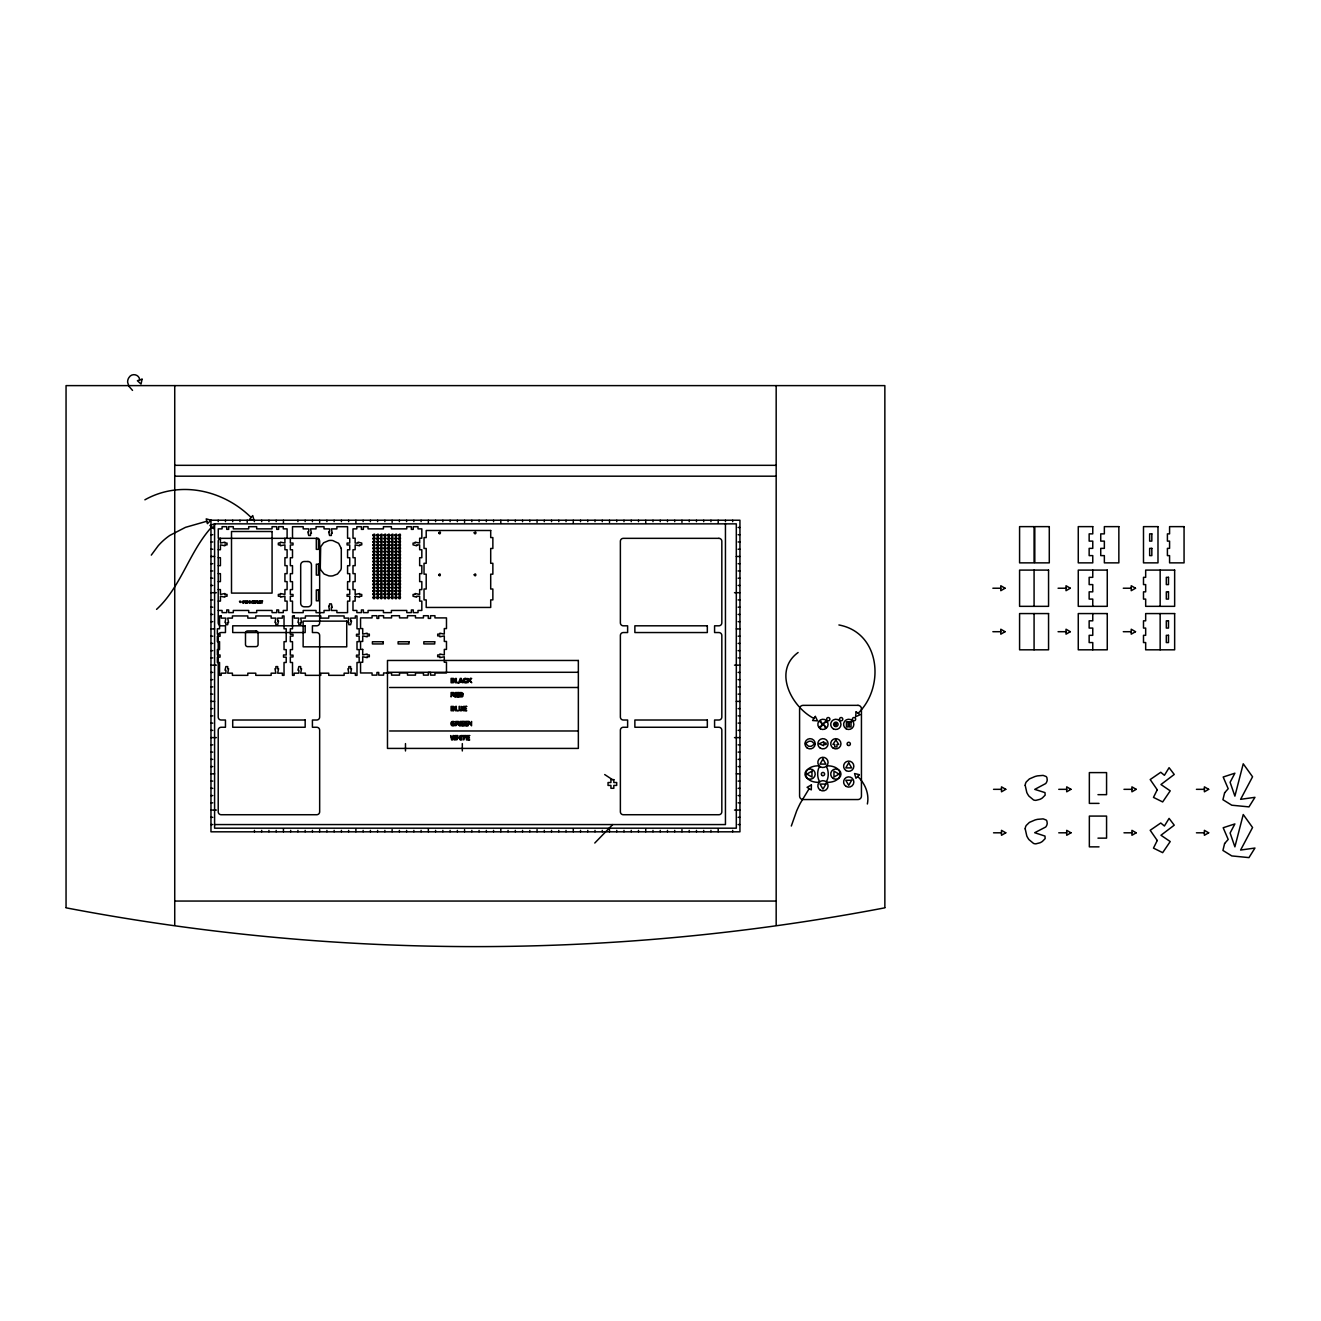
<?xml version="1.0" encoding="UTF-8"?>
<svg xmlns="http://www.w3.org/2000/svg" width="1321" height="1321" viewBox="0 0 1321 1321"><rect width="100%" height="100%" fill="white"/><g stroke="black" fill="none" stroke-linecap="round" stroke-linejoin="round"><path stroke-width="1.5" d="M284.923 538.208L284.923 543.063L280.481 542.155L280.481 543.063L278.335 543.063L278.335 544.863L280.481 544.863L280.481 545.771L284.923 544.863L284.923 549.718L287.103 549.718L287.103 557.693L284.923 557.693L284.923 565.669L287.103 565.669L287.103 573.644L284.923 573.644L284.923 581.603L287.103 581.603L287.103 589.579L284.923 589.579L284.923 594.433L280.481 593.525L280.481 594.433L278.335 594.433L278.335 596.233L280.481 596.233L280.481 597.142L284.923 596.233L284.923 601.105L287.103 601.105L287.103 610.451L283.272 610.451L283.272 612.614L278.615 612.614L278.615 609.939L276.733 609.939L276.733 612.614L272.043 612.614L272.043 610.451L256.67 610.451L256.67 612.614L248.695 612.614L248.695 610.451L233.305 610.451L233.305 612.614L228.665 612.614L228.665 609.939L226.75 609.939L226.75 612.614L222.077 612.614L222.077 610.451L218.262 610.451M461.673 708.898L461.673 706.421L462.548 708.7A6.176 6.176 0 0 1 462.499 709.79M246.796 601.682L246.796 602.591M249.339 601.682L249.339 602.591M867.369 803.977C869.449 793.921 865.073 783.32 857.659 776.467M791.312 826.021L796.662 810.896A144.93 144.93 0 0 1 800.344 803.168L809.179 788.62M458.684 682.742L460.269 678.416L461.293 678.416L462.961 682.742L459.972 681.752M819.614 766.279L818.426 768.905A17.685 17.685 0 0 0 818.475 779.258L819.614 781.9M826.302 781.9L827.491 779.258A17.685 17.685 0 0 0 827.458 768.921L826.302 766.279M151.288 555.117L158.256 545.689A63.425 63.425 0 0 1 169.782 535.434L185.501 527.343L206.803 521.25M858.122 713.274C885.037 687.217 880.562 632.643 838.901 624.965M211.707 527.029C189.2 551.716 181.34 586.474 156.572 609.361M824.254 725.13L825.113 727.508A2.51 2.51 0 0 1 825.526 727.888M464.48 679.44L467.056 679.605A2.081 2.081 0 0 0 466.66 678.779A2.048 2.048 0 0 0 463.886 678.944M594.78 843.029L612.696 824.568M821.728 723.578L820.853 721.266A2.51 2.51 0 0 1 820.407 720.853M798.099 652.508C772.686 671.018 791.362 706.9 813.967 718.459M453.681 724.965C449.19 724.932 454.457 721.233 454.374 721.778A2.229 2.229 0 0 0 452.063 721.728M144.881 499.817C179.953 480.101 223.332 489.992 251.139 517.502M461.211 710.038L460.385 709.988M453.697 682.709L454.507 679.308M453.697 710.698L454.49 707.23M819.152 765.817C801.319 765.453 801.319 782.726 819.152 782.346M826.764 782.346C844.614 782.726 844.614 765.453 826.764 765.817M257.05 601.303C259.973 602.161 255.481 599.503 256.439 602.062A1.998 1.998 0 0 0 257.034 602.359L257.397 602.525M453.186 710.731L451.088 710.731L451.088 706.421L452.839 706.421A5.367 5.367 0 0 1 453.549 706.454L453.615 706.471M453.07 682.016L451.98 682.016L452.707 680.86A4.326 4.326 0 0 1 453.4 680.893M453.07 710.004L451.98 710.004L452.707 708.849A4.326 4.326 0 0 1 453.4 708.898M174.735 465.322L776.17 465.322M174.735 476.187L776.17 476.187M210.964 527.475L212.78 527.475M738.125 527.475L739.942 527.475M210.964 534.724L212.78 534.724M738.125 534.724L739.942 534.724M210.964 541.973L212.78 541.973M738.125 541.973L739.942 541.973M210.964 549.222L212.78 549.222M738.125 549.222L739.942 549.222M218.262 549.718L220.425 549.718L220.442 544.879L224.867 545.788L224.867 544.879L227.03 544.879L227.03 543.063L224.867 543.063L224.867 542.155L220.425 543.063L220.425 538.208L218.262 538.208L218.262 528.862L222.077 528.862L222.077 526.683L226.75 526.683L226.75 529.358L228.665 529.358L228.665 526.683L233.305 526.683L233.305 528.862L248.695 528.862L248.695 526.683L256.67 526.683L256.67 528.862L272.043 528.862L272.043 526.683L276.733 526.683L276.733 529.358L278.615 529.358L278.615 526.683L283.272 526.683L283.272 528.862L287.103 528.862L287.103 538.208M210.964 556.471L214.596 556.471M736.309 556.471L739.942 556.471M218.262 557.693L220.425 557.693L220.425 565.669L218.262 565.669M210.964 563.704L212.78 563.704M738.125 563.704L739.942 563.704M210.964 570.953L212.78 570.953M738.125 570.953L739.942 570.953M218.262 573.644L220.425 573.644L220.425 581.603L218.262 581.603M210.964 578.202L212.78 578.202M738.125 578.202L739.942 578.202M210.964 585.451L212.78 585.451M738.125 585.451L739.942 585.451M992.864 588.225L1000.79 588.225M1058.071 588.225L1066.014 588.225M1123.279 588.225L1131.222 588.225M218.262 589.579L220.425 589.579L220.442 594.433L224.867 593.525L224.867 594.433L227.03 594.433L227.03 596.25L224.867 596.25L224.867 597.142L220.442 596.25L220.442 601.105L218.262 601.105M210.964 592.7L216.413 592.7M734.509 592.7L739.942 592.7M210.964 599.932L212.78 599.932M738.125 599.932L739.942 599.932M253.153 600.89C252.146 600.229 249.487 603.251 253.186 603.35L253.186 600.89M239.745 602.31C242.519 603.218 240.884 600.345 239.431 601.303M256.819 602.723L257.859 603.169L257.612 602.046M259.973 603.35L260.468 601.369L259.23 600.89L258.602 603.35L259.56 601.303L259.94 603.35M210.964 607.181L212.78 607.181M738.125 607.181L739.942 607.181M210.964 614.43L212.78 614.43M738.125 614.43L739.942 614.43M210.964 621.679L212.78 621.679M738.125 621.679L739.942 621.679M210.964 628.928L214.596 628.928M736.309 628.928L739.942 628.928M992.864 631.702L1000.79 631.702M1058.071 631.702L1066.014 631.702M1123.279 631.702L1131.222 631.702M210.964 636.177L212.78 636.177M738.125 636.177L739.942 636.177M210.964 643.41L212.78 643.41M738.125 643.41L739.942 643.41M210.964 650.659L212.78 650.659M738.125 650.659L739.942 650.659M210.964 657.908L212.78 657.908M738.125 657.908L739.942 657.908M210.964 665.157L216.413 665.157M734.509 665.157L739.942 665.157M210.964 672.406L212.78 672.406M387.482 672.29L578.35 672.29M738.125 672.406L739.942 672.406M210.964 679.655L212.78 679.655M738.125 679.655L739.942 679.655M453.02 680.133L451.98 680.133L452.872 679.143M460.253 681.025L461.376 681.025L460.814 679.423L459.625 682.742L455.448 682.742L455.448 678.482L456.323 678.482L456.323 682.016L458.503 682.742M452.674 682.742L451.088 682.742L451.088 678.416L452.839 678.416A5.367 5.367 0 0 1 453.549 678.466L453.615 678.482M210.964 686.887L212.78 686.887M738.125 686.887L739.942 686.887M389.645 687.498L578.35 687.498M210.964 694.136L212.78 694.136M738.125 694.136L739.942 694.136M452.162 695.094L451.088 696.894L451.088 692.567L452.921 692.567A3.649 3.649 0 0 1 453.962 692.683L453.912 695.341A4.425 4.425 0 0 1 454.441 696.068L454.952 696.894L453.12 695.688M460.979 696.167L460.732 693.294A3.55 3.55 0 0 1 461.326 693.327M210.964 701.385L214.596 701.385M736.309 701.385L739.942 701.385M453.02 708.139L451.98 708.139L452.872 707.131M210.964 708.634L212.78 708.634M738.125 708.634L739.942 708.634M210.964 715.883L212.78 715.883M738.125 715.883L739.942 715.883M210.964 723.115L212.78 723.115M738.125 723.115L739.942 723.115M456.835 723.991L455.762 725.79L455.762 721.464L457.594 721.464A3.649 3.649 0 0 1 458.618 721.563L458.585 724.222A4.425 4.425 0 0 1 459.114 724.965L459.625 725.79L457.793 724.569M210.964 730.364L212.78 730.364M738.125 730.364L739.942 730.364M389.645 730.975L578.35 730.975M210.964 737.613L216.413 737.613M734.509 737.613L739.942 737.613M210.964 744.862L212.78 744.862M738.125 744.862L739.942 744.862M210.964 752.111L212.78 752.111M738.125 752.111L739.942 752.111M210.964 759.36L212.78 759.36M738.125 759.36L739.942 759.36M210.964 766.593L212.78 766.593M738.125 766.593L739.942 766.593M210.964 773.842L214.596 773.842M736.309 773.842L739.942 773.842M210.964 781.091L212.78 781.091M738.125 781.091L739.942 781.091M210.964 788.34L212.78 788.34M738.125 788.34L739.942 788.34M993.541 789.331L1001.483 789.331M1058.748 789.331L1066.691 789.331M1123.973 789.331L1131.915 789.331M1196.43 789.331L1204.372 789.331M1097.966 794.664L1106.569 794.664L1106.569 772.603L1089.346 772.603L1089.346 803.383L1099.022 803.383M210.964 795.589L212.78 795.589M738.125 795.589L739.942 795.589M210.964 802.838L212.78 802.838M738.125 802.838L739.942 802.838M210.964 810.07L216.413 810.07M734.509 810.07L739.942 810.07M210.964 817.319L212.78 817.319M738.125 817.319L739.942 817.319M210.964 824.568L212.78 824.568M214.596 824.568L725.444 824.568L725.444 523.859M738.125 824.568L739.942 824.568M993.541 832.808L1001.483 832.808M1058.748 832.808L1066.691 832.808M1123.973 832.808L1131.915 832.808M1196.43 832.808L1204.372 832.808M1097.966 838.141L1106.569 838.141L1106.569 816.081L1089.346 816.081L1089.346 846.86L1099.022 846.86M174.735 901.054L776.17 901.054M457.66 722.191L456.653 722.191L457.297 723.281A2.295 2.295 0 0 0 457.991 723.248M452.987 693.294L451.98 693.294L452.624 694.4A2.295 2.295 0 0 0 453.334 694.351M254.441 520.226L249.553 519.417L252.724 515.586L254.441 521.679M459.84 710.615L459.46 710.335A1.948 1.948 0 0 1 459.18 709.773A6.242 6.242 0 0 1 459.13 708.716L459.114 706.421L460.005 706.421L460.005 709.146M604.688 774.552L612.399 779.605M464.546 679.473A2.048 2.048 0 0 0 464.546 681.686L467.089 681.421A1.948 1.948 0 0 1 466.478 682.495M132.529 390.389L128.93 386.293L127.658 382.363A7.48 7.48 0 0 1 128.996 377.509C131.77 372.704 139.316 374.322 139.729 379.953M823.759 723.132L826.087 722.224A2.51 2.51 0 0 1 826.484 721.811M822.207 725.658L819.862 726.484A2.51 2.51 0 0 1 819.449 726.93M341.264 548.43L338.622 543.311L332.809 540.57A12.748 12.748 0 0 0 328.78 540.57L323.645 542.749L320.673 546.795L320.293 567.303A7.332 7.332 0 0 0 320.755 569.896L324.107 574.024L328.681 575.824A12.748 12.748 0 0 0 332.909 575.824L337.482 574.024L340.835 569.896A7.332 7.332 0 0 0 341.297 567.303L341.297 548.43M1160.152 570.094L1160.152 606.339M1160.152 613.571L1160.152 649.816M1092.764 570.094L1092.764 577.343L1089.148 577.343L1089.148 584.592L1092.764 584.592L1092.764 591.841L1089.148 591.841L1089.148 599.09L1092.764 599.09L1092.764 606.339M1092.764 613.571L1092.764 620.82L1089.148 620.82L1089.148 628.069L1092.764 628.069L1092.764 635.318L1089.148 635.318L1089.148 642.567L1092.764 642.567L1092.764 649.816M1034.079 570.094L1034.079 606.339M1034.079 613.571L1034.079 649.816M884.855 907.329L884.855 385.616L66.05 385.616L66.05 907.329M776.17 385.616L776.17 925.327M732.693 520.226L732.693 521.679M732.693 830.364L732.693 831.817M725.444 520.226L725.444 521.679M718.195 520.226L718.195 523.133M718.195 828.911L718.195 831.817M710.946 520.226L710.946 521.679M710.946 830.364L710.946 831.817M703.713 520.226L703.713 521.679M703.713 830.364L703.713 831.817M696.464 520.226L696.464 521.679M696.464 830.364L696.464 831.817M689.215 520.226L689.215 521.679M689.215 830.364L689.215 831.817M681.966 520.226L681.966 522.406M681.966 829.638L681.966 831.817M674.717 520.226L674.717 521.679M674.717 830.364L674.717 831.817M667.468 520.226L667.468 521.679M667.468 830.364L667.468 831.817M660.236 520.226L660.236 521.679M660.236 830.364L660.236 831.817M652.987 520.226L652.987 521.679M652.987 830.364L652.987 831.817M645.738 520.226L645.738 523.133M645.738 828.911L645.738 831.817M638.489 520.226L638.489 521.679M638.489 830.364L638.489 831.817M631.24 520.226L631.24 521.679M631.24 830.364L631.24 831.817M623.991 520.226L623.991 521.679M623.991 830.364L623.991 831.817M616.758 520.226L616.758 521.679M616.758 830.364L616.758 831.817M609.509 520.226L609.509 522.406M609.509 829.638L609.509 831.817M602.26 520.226L602.26 521.679M602.26 830.364L602.26 831.817M595.011 520.226L595.011 521.679M595.011 830.364L595.011 831.817M587.762 520.226L587.762 521.679M587.762 830.364L587.762 831.817M580.53 520.226L580.53 521.679M580.53 830.364L580.53 831.817M573.281 520.226L573.281 523.133M573.281 828.911L573.281 831.817M566.032 520.226L566.032 521.679M566.032 830.364L566.032 831.817M558.783 520.226L558.783 521.679M558.783 830.364L558.783 831.817M551.534 520.226L551.534 521.679M551.534 830.364L551.534 831.817M544.285 520.226L544.285 521.679M544.285 830.364L544.285 831.817M537.053 520.226L537.053 522.406M537.053 829.638L537.053 831.817M529.804 520.226L529.804 521.679M529.804 830.364L529.804 831.817M522.555 520.226L522.555 521.679M522.555 830.364L522.555 831.817M515.306 520.226L515.306 521.679M515.306 830.364L515.306 831.817M508.057 520.226L508.057 521.679M508.057 830.364L508.057 831.817M500.808 520.226L500.808 523.133M500.808 828.911L500.808 831.817M493.575 520.226L493.575 521.679M493.575 830.364L493.575 831.817M486.326 520.226L486.326 521.679M486.326 830.364L486.326 831.817M479.077 520.226L479.077 521.679M479.077 830.364L479.077 831.817M471.828 520.226L471.828 521.679M471.828 830.364L471.828 831.817M464.579 520.226L464.579 522.406M464.579 829.638L464.579 831.817M462.317 743.591L462.317 750.972M457.347 520.226L457.347 521.679M457.347 830.364L457.347 831.817M454.044 724.734L453.053 723.479L454.936 723.479L454.936 725.196A2.51 2.51 0 0 1 451.964 725.51M450.098 520.226L450.098 521.679M450.098 830.364L450.098 831.817M442.849 520.226L442.849 521.679M442.849 830.364L442.849 831.817M435.6 520.226L435.6 521.679M435.6 830.364L435.6 831.817M428.351 520.226L428.351 523.133M428.351 828.911L428.351 831.817M421.102 520.226L421.102 521.679M421.102 830.364L421.102 831.817M413.869 520.226L413.869 521.679M413.869 830.364L413.869 831.817M406.62 520.226L406.62 521.679M406.62 830.364L406.62 831.817M405.481 743.591L405.481 750.972M399.371 520.226L399.371 521.679M399.371 830.364L399.371 831.817M392.122 520.226L392.122 522.406M392.122 829.638L392.122 831.817M384.873 520.226L384.873 521.679M384.873 830.364L384.873 831.817M377.624 520.226L377.624 521.679M377.624 830.364L377.624 831.817M370.392 520.226L370.392 521.679M370.392 830.364L370.392 831.817M363.143 520.226L363.143 521.679M363.143 830.364L363.143 831.817M355.894 520.226L355.894 523.133M355.894 828.911L355.894 831.817M348.645 520.226L348.645 521.679M348.645 830.364L348.645 831.817M341.396 520.226L341.396 521.679M341.396 830.364L341.396 831.817M334.147 520.226L334.147 521.679M334.147 830.364L334.147 831.817M326.914 520.226L326.914 521.679M326.914 830.364L326.914 831.817M319.665 520.226L319.665 522.406M319.665 829.638L319.665 831.817M312.416 520.226L312.416 521.679M312.416 830.364L312.416 831.817M305.168 520.226L305.168 521.679M305.168 830.364L305.168 831.817M297.919 520.226L297.919 521.679M297.919 830.364L297.919 831.817M292.502 538.225L292.502 526.699L303.186 526.699L303.186 528.879L308.718 528.879L308.718 531.851L307.81 531.851L308.718 535.484L310.534 535.484L310.534 533.321L311.442 533.321L310.534 528.879L316.049 528.879L316.049 526.699L324.025 526.699L324.025 528.879L329.556 528.895L329.556 531.868L328.648 531.868L329.556 535.484L331.356 535.484L331.356 533.321L332.265 533.321L331.356 528.895L336.888 528.895L336.888 526.699L347.572 526.699L347.572 538.225L349.751 538.225L349.751 543.063L347.076 543.063L347.076 544.962L349.751 544.962L349.751 549.751L347.572 549.751L347.572 557.726L349.751 557.726L349.751 565.685L347.572 565.685L347.572 573.661L349.751 573.661L349.751 581.636L347.572 581.636L347.572 589.595L349.751 589.595L349.751 594.45L347.076 594.45L347.076 596.299L349.751 596.299L349.751 601.121L347.572 601.121L347.572 612.647L336.888 612.647L336.888 610.467L331.356 610.467L331.356 607.495L332.265 607.495L331.356 603.879L329.556 603.879L329.556 606.042L328.648 606.042L329.556 610.467L324.025 610.467L324.025 612.647L316.049 612.647L316.049 610.467L303.186 610.467L303.186 612.647L292.502 612.647L292.502 601.121L290.339 601.121L290.339 596.299L293.014 596.299L293.014 594.45L290.339 594.45L290.339 589.595L292.502 589.595L292.502 581.636L290.339 581.636L290.339 573.661L292.502 573.661L292.502 565.685L290.339 565.685L290.339 557.726L292.502 557.726L292.502 549.751L290.339 549.751L290.339 544.962L293.014 544.962L293.014 543.063L290.339 543.063L290.339 538.225M290.686 830.364L290.686 831.817M283.437 520.226L283.437 523.133M283.437 828.911L283.437 831.817M276.188 520.226L276.188 521.679M276.188 830.364L276.188 831.817M268.939 520.226L268.939 521.679M268.939 830.364L268.939 831.817M261.69 520.226L261.69 521.679M261.69 830.364L261.69 831.817M254.441 830.364L254.441 831.817M247.209 520.226L247.209 522.406M239.96 520.226L239.96 521.679M232.711 520.226L232.711 521.679M225.462 520.226L225.462 521.679M218.213 520.226L218.213 521.679M174.735 385.616L174.735 925.327M451.914 725.576A2.229 2.229 0 0 1 451.155 724.767A2.427 2.427 0 0 1 451.997 721.53M462.68 709.938A1.899 1.899 0 0 1 460.088 710.467M461.954 693.839A1.833 1.833 0 0 1 461.855 695.606M462.944 693.806A2.064 2.064 0 0 0 462.499 693.046L462.003 692.699A3.418 3.418 0 0 0 461.029 692.584L459.444 692.567L459.444 696.894L461.079 696.894A2.493 2.493 0 0 0 462.532 696.547M462.845 693.839A2.857 2.857 0 0 1 462.532 696.497M466.561 682.709A2.196 2.196 0 0 1 464.067 679.143M884.954 907.808A2179.749 2179.749 0 0 1 65.967 907.808M824.882 726.022A2.081 2.081 0 0 1 825.988 727.921M824.618 722.438A2.081 2.081 0 0 1 826.517 721.349M821.315 726.302A2.081 2.081 0 0 1 819.4 727.392M821.035 722.719A2.081 2.081 0 0 1 819.928 720.82M355.151 596.25L355.151 601.105L352.988 601.105L352.988 610.451L356.852 610.451L356.852 612.63L361.409 612.63L361.409 609.955L363.374 609.955L363.374 612.63L368.08 612.63L368.08 610.451L383.42 610.451L383.42 612.63L391.396 612.63L391.396 610.451L406.785 610.451L406.785 612.63L411.376 612.63L411.376 609.955L413.275 609.955L413.275 612.63L418.014 612.63L418.014 610.451L421.828 610.451L421.828 601.105L419.649 601.105L419.649 596.25L416.676 596.25L416.676 597.158L413.06 596.25L413.06 594.433L415.207 594.433L415.207 593.525L419.649 594.433L419.649 589.595L421.828 589.595L421.828 581.62L419.649 581.62L419.649 573.644L421.828 573.644L421.828 565.669L419.649 565.669L419.649 557.71L421.828 557.71L421.828 549.734L419.649 549.734L419.649 544.879L416.676 544.879L416.676 545.788L413.06 544.879L413.06 543.063L415.207 543.063L415.207 542.155L419.649 543.063L419.649 538.208L421.828 538.208L421.828 528.862L418.014 528.862L418.014 526.699L413.258 526.699L413.258 529.374L411.359 529.374L411.359 526.699L406.769 526.699L406.769 528.862L391.396 528.862L391.396 526.699L383.42 526.699L383.42 528.862L368.047 528.862L368.047 526.699L363.374 526.699L363.374 529.374L361.409 529.374L361.409 526.699L356.819 526.699L356.819 528.862L352.988 528.862L352.988 538.208L355.151 538.208L355.151 543.08L358.123 543.08L358.123 542.171L361.756 543.08L361.756 544.879L359.593 544.879L359.593 545.788L355.151 544.879L355.151 549.685L352.988 549.734L352.988 557.71L355.151 557.71L355.151 565.669L352.988 565.669L352.988 573.644L355.151 573.644L355.151 581.62L352.988 581.62L352.988 589.595L355.151 589.595L355.151 594.433L359.593 593.542L359.593 594.433L361.756 594.433L361.756 596.25L359.593 596.25L359.593 597.158L355.151 596.25M362.714 649.404L362.714 654.935L367.155 654.027L367.155 654.935L369.319 654.935L369.319 656.752L367.155 656.752L367.155 657.66L362.714 656.752L362.714 662.267L360.55 662.267L360.55 672.967L372.06 672.967L372.06 675.13L376.931 675.13L376.931 672.455L378.731 672.455L378.731 675.13L383.585 675.13L383.585 672.967L391.561 672.967L391.561 675.13L399.52 675.13L399.52 672.967L407.495 672.967L407.495 675.13L415.471 675.13L415.471 672.967L423.447 672.967L423.447 675.13L428.285 675.13L428.285 672.455L430.547 672.455L430.547 675.13L434.956 675.13L434.956 672.967L446.481 672.967L446.481 662.267L444.302 662.267L444.302 656.752L439.86 657.66L439.86 656.752L437.697 656.752L437.697 654.935L439.86 654.935L439.86 654.027L444.302 654.935L444.302 649.404L446.481 649.404L446.481 641.445L444.302 641.445L444.302 635.913L439.876 636.821L439.876 635.913L437.713 635.913L437.713 634.097L439.876 634.097L439.876 633.205L444.302 634.097L444.302 628.581L446.481 628.581L446.481 617.898L434.956 617.898L434.956 615.718L430.547 615.718L430.547 618.393L428.285 618.393L428.285 615.718L423.447 615.718L423.447 617.898L415.471 617.898L415.471 615.718L407.495 615.718L407.495 617.898L399.52 617.898L399.52 615.718L391.561 615.718L391.561 617.898L383.585 617.898L383.585 615.718L378.731 615.718L378.731 618.393L376.931 618.393L376.931 615.718L372.06 615.718L372.06 617.898L360.55 617.898L360.55 628.581L362.714 628.581L362.714 634.097L367.155 633.205L367.155 634.097L369.319 634.097L369.319 635.913L367.155 635.913L367.155 636.821L362.714 635.913L362.714 641.445L360.55 641.445L360.55 649.404L362.714 649.404M811.391 784.938L811.309 789.892L807.065 787.349L811.391 784.938M246.135 601.98C248.662 606.339 248.348 597.538 246.135 601.98M248.678 601.98C251.32 606.174 250.759 597.819 248.695 601.815M1025.195 785.335L1026.797 792.501A22.028 22.028 0 0 0 1028.927 796.101L1033.534 799.948A6.622 6.622 0 0 0 1035.928 800.344L1039.957 799.321A15.291 15.291 0 0 0 1042.385 797.95L1045.159 795.126L1044.977 792.6L1034.756 789.38L1045.671 783.568A6.572 6.572 0 0 0 1047.223 779.918L1046.909 777.673A3.154 3.154 0 0 0 1046.05 776.484L1043.111 775.394L1037.497 775.873A35.073 35.073 0 0 0 1034.937 776.533L1029.389 778.928L1026.252 781.966A6.919 6.919 0 0 0 1025.426 783.881L1025.195 785.335M1025.195 828.812L1026.797 835.978A22.028 22.028 0 0 0 1028.927 839.578L1033.534 843.425A6.622 6.622 0 0 0 1035.928 843.822L1039.957 842.798A15.291 15.291 0 0 0 1042.385 841.427L1045.159 838.604L1044.977 836.077L1034.69 832.709L1045.671 827.045A6.572 6.572 0 0 0 1047.223 823.396L1046.909 821.15A3.154 3.154 0 0 0 1046.05 819.961L1043.111 818.871L1037.497 819.35A35.073 35.073 0 0 0 1034.937 820.011L1029.389 822.405L1026.252 825.443A6.919 6.919 0 0 0 1025.426 827.359L1025.195 828.812M821.976 724.288C824.486 727.541 823.842 720.837 821.976 724.222M834.922 724.304C837.316 727.244 836.573 721.117 834.938 724.238M243.609 601.468L243.559 602.64L244.55 600.89L245.145 602.64L245.689 600.89L245.689 603.35L244.352 601.633L243.014 603.35L243.014 600.89L243.609 601.468M372.803 535.203C374.867 539.761 376.254 531.224 372.803 535.203M372.803 541.759C374.916 546.3 376.188 537.812 372.803 541.759M372.803 538.489C374.834 543.03 376.287 534.526 372.803 538.489M372.803 545.045C374.966 549.553 376.105 541.131 372.803 545.045M372.803 551.6C374.751 556.091 376.402 547.852 372.819 551.468M372.803 548.314C374.751 552.822 376.402 544.566 372.819 548.182M372.803 558.139C374.718 562.647 376.435 554.424 372.819 558.023M372.803 554.87C374.867 559.328 376.386 551.055 372.819 554.737M372.803 561.425C374.949 565.966 376.138 557.495 372.803 561.425M372.803 567.98C374.85 572.521 376.287 564.017 372.803 567.98M372.803 564.694C374.834 569.252 376.32 560.748 372.803 564.694M372.803 574.536C374.916 579.077 376.188 570.606 372.803 574.536M372.803 571.25C374.916 575.791 376.188 567.303 372.803 571.25M372.803 577.805C374.751 582.313 376.402 574.074 372.819 577.69M372.803 584.361C374.718 588.869 376.435 580.646 372.819 584.245M372.803 581.091C374.834 585.55 376.419 577.244 372.819 580.959M372.803 590.916C374.867 595.49 376.254 586.953 372.803 590.916M372.803 587.647C374.9 592.171 376.221 583.733 372.803 587.647M372.803 594.202C375.164 598.694 375.858 590.157 372.803 594.202M372.803 597.472C374.916 602.013 376.188 593.525 372.803 597.472M376.452 535.203C378.632 539.744 379.771 531.273 376.452 535.203M376.452 538.489C378.549 542.997 379.87 534.576 376.452 538.489M376.452 545.045C378.615 549.586 379.754 541.082 376.452 545.045M376.452 541.759C378.632 546.3 379.721 537.829 376.452 541.759M376.452 551.6C378.367 556.091 380.101 547.868 376.468 551.468M376.452 548.314C378.367 552.805 380.101 544.582 376.468 548.182M376.452 554.87C378.367 559.377 380.134 551.105 376.468 554.737M376.452 561.425C378.846 565.933 379.523 557.363 376.452 561.425M376.452 558.139C378.681 562.614 379.721 554.259 376.468 558.023M376.452 567.98C378.549 572.505 379.854 564.084 376.452 567.98M376.452 564.694C378.549 569.219 379.92 560.798 376.452 564.694M376.452 571.25C378.632 575.791 379.738 567.336 376.452 571.25M376.452 577.805C378.367 582.313 380.101 574.074 376.468 577.69M376.452 574.536C378.533 579.06 379.887 570.606 376.452 574.536M376.452 584.361C378.681 588.836 379.721 580.48 376.468 584.245M376.452 581.091C378.351 585.583 380.118 577.36 376.468 580.959M376.452 587.647C378.846 592.155 379.523 583.585 376.452 587.647M376.452 594.202C378.962 598.611 379.441 590.173 376.452 594.202M376.452 590.916C378.632 595.457 379.771 586.986 376.452 590.916M376.452 597.472C378.632 602.013 379.738 593.542 376.452 597.472M380.101 538.489C382.281 543.03 383.354 534.543 380.101 538.489M380.101 535.203C382.215 539.728 383.536 531.29 380.101 535.203M380.101 545.045C382.149 549.569 383.618 541.098 380.101 545.045M380.101 541.759C382.314 546.25 383.486 537.746 380.101 541.759M380.101 548.314C382.05 552.805 383.734 544.582 380.118 548.182M380.101 554.87C382.314 559.344 383.387 550.989 380.118 554.737M380.101 551.6C382.05 556.091 383.734 547.852 380.118 551.468M380.101 561.425C382.198 565.982 383.536 557.445 380.101 561.425M380.101 558.139C382 562.663 383.817 554.374 380.118 558.023M380.101 564.694C382.297 569.252 383.387 560.748 380.101 564.694M380.101 571.25C382.314 575.758 383.519 567.221 380.101 571.25M380.101 567.98C382.38 572.472 383.354 563.951 380.101 567.98M380.101 577.805C382.05 582.313 383.734 574.074 380.118 577.69M380.101 574.536C382.215 579.06 383.519 570.606 380.101 574.536M380.101 581.091C382.38 585.55 383.321 577.227 380.118 580.959M380.101 587.647C382.165 592.204 383.618 583.684 380.101 587.647M380.101 584.361C382 588.885 383.817 580.596 380.118 584.245M380.101 594.202C382.297 598.743 383.338 590.272 380.101 594.202M380.101 590.916C382.215 595.457 383.536 587.003 380.101 590.916M380.101 597.472C382.314 601.98 383.519 593.443 380.101 597.472M383.751 538.489C385.914 543.03 387.036 534.526 383.751 538.489M383.751 535.203C385.848 539.744 387.218 531.273 383.751 535.203M383.751 541.759C386.128 546.267 386.822 537.697 383.751 541.759M383.751 548.314C385.682 552.822 387.4 544.566 383.767 548.182M383.751 545.045C385.831 549.569 387.218 541.115 383.751 545.045M383.751 554.87C385.831 559.328 387.35 551.055 383.767 554.737M383.751 551.6C385.682 556.091 387.4 547.852 383.767 551.468M383.751 558.139C385.715 562.63 387.35 554.44 383.767 558.023M383.751 564.694C385.93 569.252 387.07 560.748 383.751 564.694M383.751 561.425C385.947 565.949 387.036 557.512 383.751 561.425M383.751 571.25C386.128 575.758 386.822 567.204 383.751 571.25M383.751 567.98C386.194 572.488 386.69 563.902 383.751 567.98M383.751 574.536C385.848 579.077 387.202 570.589 383.751 574.536M383.751 581.091C385.798 585.55 387.383 577.26 383.767 580.959M383.751 577.805C385.682 582.313 387.4 574.074 383.767 577.69M383.751 587.647C385.897 592.171 387.119 583.75 383.751 587.647M383.751 584.361C385.715 588.852 387.35 580.662 383.767 584.245M383.751 590.916C385.848 595.457 387.218 586.986 383.751 590.916M383.751 597.472C386.128 601.98 386.822 593.426 383.751 597.472M383.751 594.202C385.897 598.76 387.086 590.223 383.751 594.202M387.416 535.203C389.53 539.744 390.818 531.257 387.416 535.203M387.416 541.759C389.53 546.3 390.768 537.829 387.416 541.759M387.416 538.489C389.431 543.014 390.95 534.576 387.416 538.489M387.416 545.045C389.579 549.586 390.719 541.082 387.416 545.045M387.416 551.6C389.332 556.091 391.066 547.868 387.433 551.468M387.416 548.314C389.332 552.805 391.066 544.582 387.433 548.182M387.416 558.139C389.332 562.647 391.082 554.407 387.433 558.023M387.416 554.87C389.381 559.377 391.016 551.121 387.433 554.737M387.416 561.425C389.513 565.966 390.867 557.495 387.416 561.425M387.416 567.98C389.447 572.505 390.917 564.067 387.416 567.98M387.416 564.694C389.431 569.235 390.983 560.781 387.416 564.694M387.416 574.536C389.497 579.06 390.851 570.606 387.416 574.536M387.416 571.25C389.53 575.791 390.785 567.32 387.416 571.25M387.416 577.805C389.332 582.313 391.066 574.09 387.433 577.69M387.416 584.361C389.332 588.869 391.082 580.629 387.433 584.245M387.416 581.091C389.315 585.583 391.099 577.36 387.433 580.959M387.416 590.916C389.53 595.474 390.818 586.986 387.416 590.916M387.416 587.647C389.513 592.188 390.867 583.717 387.416 587.647M387.416 594.202C389.86 598.628 390.504 590.14 387.416 594.202M387.416 597.472C389.53 602.013 390.785 593.542 387.416 597.472M391.066 535.203C393.179 539.728 394.484 531.29 391.066 535.203M391.066 538.489C393.229 543.014 394.352 534.559 391.066 538.489M391.066 545.045C393.146 549.586 394.533 541.082 391.066 545.045M391.066 541.759C393.295 546.267 394.401 537.73 391.066 541.759M391.066 551.6C393.014 556.091 394.682 547.868 391.082 551.468M391.066 548.314C393.014 552.805 394.682 544.582 391.082 548.182M391.066 554.87C393.295 559.344 394.335 550.989 391.082 554.737M391.066 561.425C393.179 565.982 394.484 557.445 391.066 561.425M391.066 558.139C392.964 562.663 394.764 554.391 391.082 558.023M391.066 567.98C393.328 572.472 394.335 563.968 391.066 567.98M391.066 564.694C393.229 569.235 394.385 560.781 391.066 564.694M391.066 571.25C393.295 575.758 394.434 567.221 391.066 571.25M391.066 577.805C393.014 582.313 394.682 574.09 391.082 577.69M391.066 574.536C393.179 579.06 394.467 570.606 391.066 574.536M391.066 584.361C392.964 588.885 394.764 580.596 391.082 584.245M391.066 581.091C393.344 585.55 394.269 577.244 391.082 580.959M391.066 587.647C393.13 592.188 394.566 583.684 391.066 587.647M391.066 594.202C393.245 598.727 394.319 590.289 391.066 594.202M391.066 590.916C393.179 595.457 394.484 587.003 391.066 590.916M391.066 597.472C393.295 601.98 394.434 593.426 391.066 597.472M394.715 538.489C396.911 543.03 397.951 534.526 394.715 538.489M394.715 535.203C396.845 539.744 398.116 531.273 394.715 535.203M394.715 545.045C396.729 549.569 398.281 541.131 394.715 545.045M394.715 541.759C396.795 546.3 398.149 537.829 394.715 541.759M394.715 548.314C396.647 552.822 398.381 544.582 394.731 548.182M394.715 554.87C396.564 559.361 398.529 551.154 394.731 554.737M394.715 551.6C396.647 556.091 398.381 547.852 394.731 551.468M394.715 561.425C396.845 565.966 398.133 557.495 394.715 561.425M394.715 558.139C396.597 562.647 398.48 554.407 394.731 558.023M394.715 564.694C396.927 569.252 398.001 560.748 394.715 564.694M394.715 571.25C396.795 575.791 398.166 567.336 394.715 571.25M394.715 567.98C396.878 572.521 398.001 564.034 394.715 567.98M394.715 577.805C396.647 582.313 398.381 574.074 394.731 577.69M394.715 574.536C396.812 579.077 398.133 570.606 394.715 574.536M394.715 581.091C396.647 585.599 398.381 577.343 394.731 580.959M394.715 587.647C396.795 592.171 398.215 583.717 394.715 587.647M394.715 584.361C396.597 588.869 398.48 580.629 394.731 584.245M394.715 594.202C396.911 598.743 397.968 590.239 394.715 594.202M394.715 590.916C396.845 595.457 398.116 586.986 394.715 590.916M394.715 597.472C396.795 602.013 398.166 593.558 394.715 597.472M398.364 535.203C400.461 539.744 401.799 531.257 398.364 535.203M398.364 541.759C400.478 546.3 401.766 537.812 398.364 541.759M398.364 538.489C400.428 543.014 401.832 534.559 398.364 538.489M398.364 548.314C400.313 552.822 401.997 544.549 398.381 548.182M398.364 545.045C400.527 549.569 401.716 541.098 398.364 545.045M398.364 551.6C400.313 556.108 401.997 547.819 398.381 551.468M398.364 558.139C400.412 562.614 401.98 554.292 398.381 558.023M398.364 554.87C400.346 559.361 401.931 551.154 398.381 554.737M398.364 564.694C400.428 569.235 401.865 560.781 398.364 564.694M398.364 561.425C400.643 565.933 401.683 557.379 398.364 561.425M398.364 567.98C400.428 572.521 401.881 564.017 398.364 567.98M398.364 574.536C400.478 579.077 401.782 570.573 398.364 574.536M398.364 571.25C400.478 575.807 401.782 567.303 398.364 571.25M398.364 581.091C400.313 585.599 401.997 577.343 398.381 580.959M398.364 577.805C400.313 582.33 401.997 574.041 398.381 577.69M398.364 584.361C400.412 588.836 401.98 580.513 398.381 584.245M398.364 590.916C400.461 595.474 401.799 586.986 398.364 590.916M398.364 587.647C400.593 592.155 401.749 583.618 398.364 587.647M398.364 597.472C400.478 602.029 401.782 593.525 398.364 597.472M398.364 594.202C400.742 598.677 401.419 590.19 398.364 594.202M438.671 532.842C440.289 536.293 441.676 529.82 438.688 532.743M438.671 574.866C440.785 578.268 440.933 571.63 438.688 574.767M474.189 532.842C475.791 536.293 477.178 529.82 474.206 532.743M474.189 574.866C476.303 578.268 476.435 571.63 474.206 574.767M805.529 743.541L808.402 746.15A7.909 7.909 0 0 0 811.342 746.233L814.628 744.004L811.755 741.395A7.909 7.909 0 0 0 808.832 741.312L805.529 743.541M856.124 711.821L855.595 716.742L860.136 714.727L856.124 711.821M455.415 735.599L454.82 738.637L454.077 735.599L453.004 735.599L452.195 738.588L450.659 735.599L451.633 739.925L452.591 739.925L453.516 736.705L454.308 739.925L455.382 739.925L456.323 735.599L455.415 735.599M142.074 379.21L141.033 384.048L137.367 380.712L142.074 379.21M214.596 523.859L213.54 528.697L209.874 525.362L214.596 523.859L736.309 523.859L736.309 828.184L214.596 828.184L214.596 523.859M1224.617 792.782L1222.932 799.717L1231.783 805.216L1248.972 806.883L1254.95 797.323L1240.617 799.321L1252.556 776.781L1243.243 763.802L1234.887 796.134L1230.099 782.28L1234.887 773.198L1223.18 777.012L1228.2 788.72L1224.617 792.782M1224.617 843.508L1222.932 850.443L1231.783 855.925L1248.972 857.61L1254.95 848.049L1240.617 850.047L1252.556 827.507L1243.243 814.529L1234.887 846.86L1230.099 833.006L1234.887 823.924L1223.18 827.739L1228.2 839.446L1224.617 843.508M1157.246 789.776L1153.481 797.389L1162.662 801.946L1170.224 790.85L1160.961 784.525L1174.237 774.453L1169.085 767.683L1164.412 775.311L1160.763 772.273L1150.195 779.555L1157.246 789.776M1157.246 840.503L1153.481 848.115L1162.662 852.656L1170.224 841.56L1160.961 835.252L1174.237 825.179L1169.085 818.393L1164.412 826.021L1160.763 823L1150.195 830.282L1157.246 840.503M822.95 758.997L820.027 764.099L825.889 764.099L822.983 758.997M825.889 784.08L822.983 789.165L820.027 784.08L825.889 784.08M848.693 762.811L845.787 767.897L851.649 767.897L848.743 762.811M851.649 780.265L848.743 785.368L845.787 780.265L851.649 780.265M835.846 739.942L832.924 744.45L834.707 744.45L834.707 746.926L836.969 746.926L836.969 744.45L838.752 744.45L835.846 739.942M815.354 716.411L812.58 720.523L817.517 720.87L815.354 716.411M470.474 678.416L468.707 680.332L467.816 678.416L467.816 682.742L469.401 680.728L471.729 682.742L470.012 680.084L471.647 678.416L470.474 678.416M859.36 774.667L855.958 778.284L854.538 773.528L859.36 774.667M210.964 520.226L207.397 523.661L206.208 518.856L210.964 520.226L739.942 520.226L739.942 831.817L210.964 831.817L210.964 520.226M1005.083 588.225L1000.79 590.702L1000.79 585.731L1005.083 588.225M1070.307 588.225L1066.014 590.702L1066.014 585.731L1070.307 588.225M1005.083 631.702L1000.79 634.179L1000.79 629.209L1005.083 631.702M1135.515 588.225L1131.222 590.702L1131.222 585.731L1135.515 588.225M1070.307 631.702L1066.014 634.179L1066.014 629.209L1070.307 631.702M1135.515 631.702L1131.222 634.179L1131.222 629.209L1135.515 631.702M1005.776 789.331L1001.483 791.807L1001.483 786.854L1005.776 789.331M1070.984 789.331L1066.691 791.807L1066.691 786.854L1070.984 789.331M1005.776 832.808L1001.483 835.285L1001.483 830.331L1005.776 832.808M1136.209 789.331L1131.915 791.807L1131.915 786.854L1136.209 789.331M1070.984 832.808L1066.691 835.285L1066.691 830.331L1070.984 832.808M1208.665 789.331L1204.372 791.807L1204.372 786.854L1208.665 789.331M1136.209 832.808L1131.915 835.285L1131.915 830.331L1136.209 832.808M1208.665 832.808L1204.372 835.285L1204.372 830.331L1208.665 832.808M811.969 771.15L806.867 774.073L811.969 777.029L811.969 771.15M839.05 774.106L833.964 777.029L833.964 771.15L839.05 774.073M823.644 741.824L819.136 743.773L823.644 745.705L823.644 744.516L826.12 744.516L826.12 743.013L823.644 743.013L823.644 741.824M1034.079 526.633L1019.581 526.633L1019.581 562.862L1034.079 562.862L1034.079 526.633M1049.287 526.633L1034.805 526.633L1034.805 562.862L1049.287 562.862L1049.287 526.633M1092.764 526.633L1078.266 526.633L1078.266 562.862L1092.764 562.862L1092.764 555.613L1089.148 555.613L1089.148 548.364L1092.764 548.364L1092.764 541.115L1089.148 541.115L1089.148 533.866L1092.764 533.866L1092.764 526.633M1118.854 526.633L1104.356 526.633L1104.356 533.866L1100.74 533.866L1100.74 541.115L1104.356 541.115L1104.356 548.364L1100.74 548.364L1100.74 555.613L1104.356 555.613L1104.356 562.862L1118.854 562.862L1118.854 526.633M1157.989 526.633L1143.491 526.633L1143.491 562.862L1157.989 562.862L1157.989 526.633M1184.062 526.633L1169.58 526.633L1169.58 533.866L1167.401 533.866L1167.401 541.115L1169.58 541.115L1169.58 548.364L1167.401 548.364L1167.401 555.613L1169.58 555.613L1169.58 562.862L1184.062 562.862L1184.062 526.633M490.702 530.497L426.204 530.497L426.204 537.581L424.024 537.581L424.024 548.463L426.204 548.463L426.204 563.307L424.024 563.307L424.024 574.173L426.204 574.173L426.204 589.017L424.024 589.017L424.024 599.883L426.204 599.883L426.204 607.445L490.702 607.445L490.702 599.883L492.865 599.883L492.865 589.017L490.702 589.017L490.702 574.173L492.865 574.173L492.865 563.307L490.702 563.307L490.702 548.463L492.865 548.463L492.865 537.581L490.702 537.581L490.702 530.497M272.076 531.504L231.505 531.504L231.505 593.096L272.076 593.096L272.076 531.504M1151.829 533.866L1149.65 533.866L1149.65 541.115L1151.829 541.115L1151.829 533.866M316.759 538.341L221.119 538.341A2.906 2.906 0 0 0 218.213 541.247L218.213 622.918A2.906 2.906 0 0 0 221.119 625.807L225.462 625.807L225.462 632.544L221.119 632.544A2.906 2.906 0 0 0 218.213 635.451L218.213 717.121A2.906 2.906 0 0 0 221.119 720.011L225.462 720.011L225.462 727.26L221.119 727.26A2.906 2.906 0 0 0 218.213 730.15L218.213 811.821A2.906 2.906 0 0 0 221.119 814.727L316.759 814.727A2.906 2.906 0 0 0 319.665 811.821L319.665 730.15A2.906 2.906 0 0 0 316.759 727.26L312.416 727.26L312.416 720.011L316.759 720.011A2.906 2.906 0 0 0 319.665 717.121L319.665 635.451A2.906 2.906 0 0 0 316.759 632.544L312.416 632.544L312.416 625.807L316.759 625.807A2.906 2.906 0 0 0 319.665 622.918L319.665 541.247A2.906 2.906 0 0 0 316.759 538.341M718.921 538.341L623.281 538.341A2.906 2.906 0 0 0 620.375 541.247L620.375 622.918A2.906 2.906 0 0 0 623.281 625.807L627.624 625.807L627.624 632.544L623.281 632.544A2.906 2.906 0 0 0 620.375 635.451L620.375 717.121A2.906 2.906 0 0 0 623.281 720.011L627.624 720.011L627.624 727.26L623.281 727.26A2.906 2.906 0 0 0 620.375 730.15L620.375 811.821A2.906 2.906 0 0 0 623.281 814.727L718.921 814.727A2.906 2.906 0 0 0 721.827 811.821L721.827 730.15A2.906 2.906 0 0 0 718.921 727.26L714.578 727.26L714.578 720.011L718.921 720.011A2.906 2.906 0 0 0 721.827 717.121L721.827 635.451A2.906 2.906 0 0 0 718.921 632.544L714.578 632.544L714.578 625.807L718.921 625.807A2.906 2.906 0 0 0 721.827 622.918L721.827 541.247A2.906 2.906 0 0 0 718.921 538.341M318.477 538.506L316.313 538.506L316.313 549.371L318.477 549.371L318.477 538.506M1151.829 548.364L1149.65 548.364L1149.65 555.613L1151.829 555.613L1151.829 548.364M307.975 561.508L304.177 561.508A3.484 3.484 0 0 0 300.693 564.992L300.693 603.317A3.484 3.484 0 0 0 304.177 606.801L307.975 606.801A3.484 3.484 0 0 0 311.459 603.317L311.459 564.992A3.484 3.484 0 0 0 307.975 561.508M318.477 564.216L316.313 564.216L316.313 575.081L318.477 575.081L318.477 564.216M1048.56 570.094L1019.581 570.094L1019.581 606.339L1048.56 606.339L1048.56 570.094M1107.262 570.094L1078.266 570.094L1078.266 606.339L1107.262 606.339L1107.262 570.094M1174.65 570.094L1145.67 570.094L1145.67 577.343L1143.491 577.343L1143.491 584.592L1145.67 584.592L1145.67 591.841L1143.491 591.841L1143.491 599.09L1145.67 599.09L1145.67 606.339L1174.65 606.339L1174.65 570.094M1168.491 577.343L1166.311 577.343L1166.311 584.592L1168.491 584.592L1168.491 577.343M318.477 589.942L316.313 589.942L316.313 600.807L318.477 600.807L318.477 589.942M1168.491 591.841L1166.311 591.841L1166.311 599.09L1168.491 599.09L1168.491 591.841M254.293 600.89L253.698 603.35L255.168 602.376C255.828 605.976 255.779 598.198 255.168 601.914L254.293 600.89M262.516 600.89L260.881 600.89L261.921 603.35L262.516 600.89M1048.56 613.571L1019.581 613.571L1019.581 649.816L1048.56 649.816L1048.56 613.571M1107.262 613.571L1078.266 613.571L1078.266 649.816L1107.262 649.816L1107.262 613.571M1174.65 613.571L1145.67 613.571L1145.67 620.82L1143.491 620.82L1143.491 628.069L1145.67 628.069L1145.67 635.318L1143.491 635.318L1143.491 642.567L1145.67 642.567L1145.67 649.816L1174.65 649.816L1174.65 613.571M221.185 615.933L219.55 615.933L219.55 628.796L217.371 628.796L217.371 634.146L220.046 634.146L220.046 636.309L217.371 636.309L217.371 641.659L219.55 641.659L219.55 649.618L217.371 649.618L217.371 654.968L220.046 654.968L220.046 657.148L217.371 657.148L217.371 662.481L219.55 662.481L219.55 675.345L221.185 675.345L221.185 673.182L225.891 673.165L225.891 670.193L224.983 670.193L225.891 666.577L227.707 666.577L227.707 668.74L228.616 668.74L227.707 673.165L232.413 673.165L232.413 675.345L247.803 675.345L247.803 673.182L255.779 673.182L255.779 675.345L271.152 675.345L271.152 673.182L275.874 673.182L274.966 668.74L275.874 668.74L275.874 666.577L277.691 666.577L277.691 668.74L278.582 668.74L277.691 673.182L282.397 673.182L282.397 675.345L284.032 675.345L284.032 662.481L286.211 662.481L286.211 657.148L283.52 657.148L283.52 654.968L286.211 654.968L286.211 649.618L284.032 649.618L284.032 641.659L286.211 641.659L286.211 628.796L284.032 628.796L284.032 615.933L282.38 615.933L282.38 618.112L277.674 618.112L277.674 621.068L278.582 621.068L277.674 624.701L275.858 624.701L275.858 622.538L274.95 622.538L275.858 618.112L271.152 618.112L271.152 615.933L255.779 615.933L255.779 618.112L247.803 618.112L247.803 615.933L232.413 615.933L232.413 618.112L227.707 618.096L228.599 622.538L227.707 622.538L227.707 624.701L225.891 624.701L225.891 622.538L224.983 622.538L225.891 618.112L221.185 618.112L221.185 615.933M294.154 615.933L292.502 615.933L292.502 628.796L290.339 628.796L290.339 634.278L293.014 634.278L293.014 636.078L290.339 636.078L290.339 641.659L292.502 641.659L292.502 649.618L290.339 649.618L290.339 655.133L293.014 655.133L293.014 656.95L290.339 656.95L290.339 662.481L292.502 662.481L292.502 675.345L294.154 675.345L294.154 673.182L298.86 673.165L298.86 670.193L297.952 670.193L298.86 666.577L300.676 666.577L300.676 668.74L301.584 668.74L300.676 673.165L305.382 673.165L305.382 675.345L320.772 675.345L320.772 673.182L328.731 673.182L328.731 675.345L344.121 675.345L344.121 673.182L348.827 673.182L347.935 668.74L348.827 668.74L348.827 666.577L350.643 666.577L350.643 668.74L351.551 668.74L350.643 673.182L355.349 673.182L355.349 675.345L357 675.345L357 662.481L359.163 662.481L359.163 656.95L356.488 656.95L356.488 655.133L359.163 655.133L359.163 649.618L357 649.618L357 641.659L359.163 641.659L359.163 636.078L356.488 636.078L356.488 634.278L359.163 634.278L359.163 628.796L357 628.796L357 615.933L355.349 615.933L355.349 618.112L350.643 618.112L350.643 621.068L351.551 621.068L350.643 624.701L348.827 624.701L348.827 622.538L347.918 622.538L348.827 618.112L344.121 618.112L344.121 615.933L328.731 615.933L328.731 618.112L320.772 618.112L320.772 615.933L305.382 615.933L305.382 618.112L300.66 618.096L301.568 622.538L300.66 622.538L300.66 624.701L298.86 624.701L298.86 622.538L297.952 622.538L298.86 618.112L294.154 618.112L294.154 615.933M1168.491 620.82L1166.311 620.82L1166.311 628.069L1168.491 628.069L1168.491 620.82M346.729 621.134L303.136 621.134L303.136 646.828L346.729 646.828L346.729 621.134M305.168 625.807L232.711 625.807L232.711 632.544L305.168 632.544L305.168 625.807M707.329 625.807L634.873 625.807L634.873 632.544L707.329 632.544L707.329 625.807M255.977 630.943L247.605 630.943A2.114 2.114 0 0 0 245.491 633.056L245.491 644.516A2.114 2.114 0 0 0 247.605 646.63L255.977 646.63A2.114 2.114 0 0 0 258.074 644.516L258.074 633.056A2.114 2.114 0 0 0 255.977 630.943M1168.491 635.318L1166.311 635.318L1166.311 642.567L1168.491 642.567L1168.491 635.318M383.272 641.758L372.406 641.758L372.406 643.938L383.272 643.938L383.272 641.758M408.982 641.758L398.116 641.758L398.116 643.938L408.982 643.938L408.982 641.758M434.708 641.758L423.826 641.758L423.826 643.938L434.708 643.938L434.708 641.758M578.35 660.467L387.482 660.467L387.482 748.413L578.35 748.413L578.35 660.467M458.635 692.567L455.448 692.567L455.448 696.894L458.717 696.894L456.323 696.167L456.323 694.978L458.47 694.978L456.323 693.294L458.635 692.567M857.99 705.348L803.036 705.348A3.451 3.451 0 0 0 799.585 708.799L799.585 796.101A3.451 3.451 0 0 0 803.036 799.552L857.99 799.552A3.451 3.451 0 0 0 861.441 796.101L861.441 708.799A3.451 3.451 0 0 0 857.99 705.348M456.323 706.471L455.448 706.471L455.448 710.731L458.503 710.731L456.323 710.004L456.323 706.471M466.66 706.421L463.473 706.421L463.473 710.731L466.742 710.731L464.348 710.004L464.348 708.832L466.495 708.832L464.348 707.131L466.66 706.421M305.168 720.011L232.711 720.011L232.711 727.26L305.168 727.26L305.168 720.011M707.329 720.011L634.873 720.011L634.873 727.26L707.329 727.26L707.329 720.011M463.308 721.464L460.121 721.464L460.121 725.79L463.39 725.79L460.996 725.064L460.996 723.875L463.143 723.875L460.996 722.191L463.308 721.464M467.304 721.464L464.117 721.464L464.117 725.79L467.386 725.79L464.992 725.064L464.992 723.875L467.139 723.875L464.992 722.191L467.304 721.464M468.972 721.464L468.113 721.464L468.113 725.79L468.938 722.983L471.547 725.79L471.547 721.464L470.705 724.288L468.972 721.464M848.082 721.778L846.398 721.778L846.398 726.963L848.082 726.963L848.082 721.778M851.038 721.778L849.353 721.778L849.353 726.963L851.038 726.963L851.038 721.778M457.644 735.599L456.752 735.599L456.752 739.925L457.644 738.026L459.361 738.026L460.253 739.925L460.253 735.599L459.361 737.3L457.644 737.3L457.644 735.599M461.97 735.599L461.079 735.599L461.079 739.925L461.97 739.925L461.97 735.599M465.884 735.599L462.482 735.599L463.737 736.325L463.737 739.925L465.884 735.599M469.632 735.599L466.445 735.599L466.445 739.925L469.715 739.925L467.337 739.199L467.337 738.026L469.483 738.026L467.337 736.325L469.632 735.599M613.819 779.638L610.929 779.638L610.929 782.527L608.04 782.527L608.04 785.417L610.929 785.417L610.929 788.29L613.819 788.29L613.819 785.417L616.692 785.417L616.692 782.527L613.819 782.527L613.819 779.638M846.117 728.779A5.119 5.119 0 0 0 853.845 724.403A5.119 5.119 0 0 0 846.2 719.912A5.119 5.119 0 0 0 846.117 728.779M853.168 720.589A1.651 1.651 0 0 0 855.661 719.185A1.651 1.651 0 0 0 853.184 717.732A1.651 1.651 0 0 0 853.168 720.589M846.117 770.622A5.119 5.119 0 0 0 853.845 766.246A5.119 5.119 0 0 0 846.2 761.755A5.119 5.119 0 0 0 846.117 770.622M820.358 748.181A5.119 5.119 0 0 0 828.085 743.806A5.119 5.119 0 0 0 820.44 739.314A5.119 5.119 0 0 0 820.358 748.181M840.288 720.589A1.651 1.651 0 0 0 842.781 719.185A1.651 1.651 0 0 0 840.321 717.732A1.651 1.651 0 0 0 840.288 720.589M833.237 728.779A5.119 5.119 0 0 0 840.965 724.403A5.119 5.119 0 0 0 833.32 719.912A5.119 5.119 0 0 0 833.237 728.779M820.126 790.041A5.119 5.119 0 0 0 828.069 786.111A5.119 5.119 0 0 0 820.688 781.19A5.119 5.119 0 0 0 820.126 790.041M833.237 778.498A5.119 5.119 0 0 0 840.965 774.123A5.119 5.119 0 0 0 833.32 769.631A5.119 5.119 0 0 0 833.237 778.498M822.124 775.51A1.651 1.651 0 0 0 824.618 774.106A1.651 1.651 0 0 0 822.141 772.653A1.651 1.651 0 0 0 822.124 775.51M834.707 726.302A2.246 2.246 0 0 0 838.092 724.387A2.246 2.246 0 0 0 834.74 722.422A2.246 2.246 0 0 0 834.707 726.302M847.884 745.341A1.651 1.651 0 0 0 850.377 743.921A1.651 1.651 0 0 0 847.9 742.485A1.651 1.651 0 0 0 847.884 745.341M846.117 786.391A5.119 5.119 0 0 0 853.845 782.015A5.119 5.119 0 0 0 846.2 777.524A5.119 5.119 0 0 0 846.117 786.391M820.358 728.779A5.119 5.119 0 0 0 828.085 724.403A5.119 5.119 0 0 0 820.44 719.912A5.119 5.119 0 0 0 820.358 728.779M827.408 720.589A1.651 1.651 0 0 0 829.902 719.185A1.651 1.651 0 0 0 827.441 717.732A1.651 1.651 0 0 0 827.408 720.589M820.358 766.807A5.119 5.119 0 0 0 828.085 762.432A5.119 5.119 0 0 0 820.44 757.94A5.119 5.119 0 0 0 820.358 766.807M833.237 748.181A5.119 5.119 0 0 0 840.965 743.806A5.119 5.119 0 0 0 833.32 739.314A5.119 5.119 0 0 0 833.237 748.181M807.247 748.033A5.119 5.119 0 0 0 815.189 744.103A5.119 5.119 0 0 0 807.808 739.182A5.119 5.119 0 0 0 807.247 748.033M807.247 778.35A5.119 5.119 0 0 0 815.189 774.42A5.119 5.119 0 0 0 807.808 769.499A5.119 5.119 0 0 0 807.247 778.35"/></g></svg>
